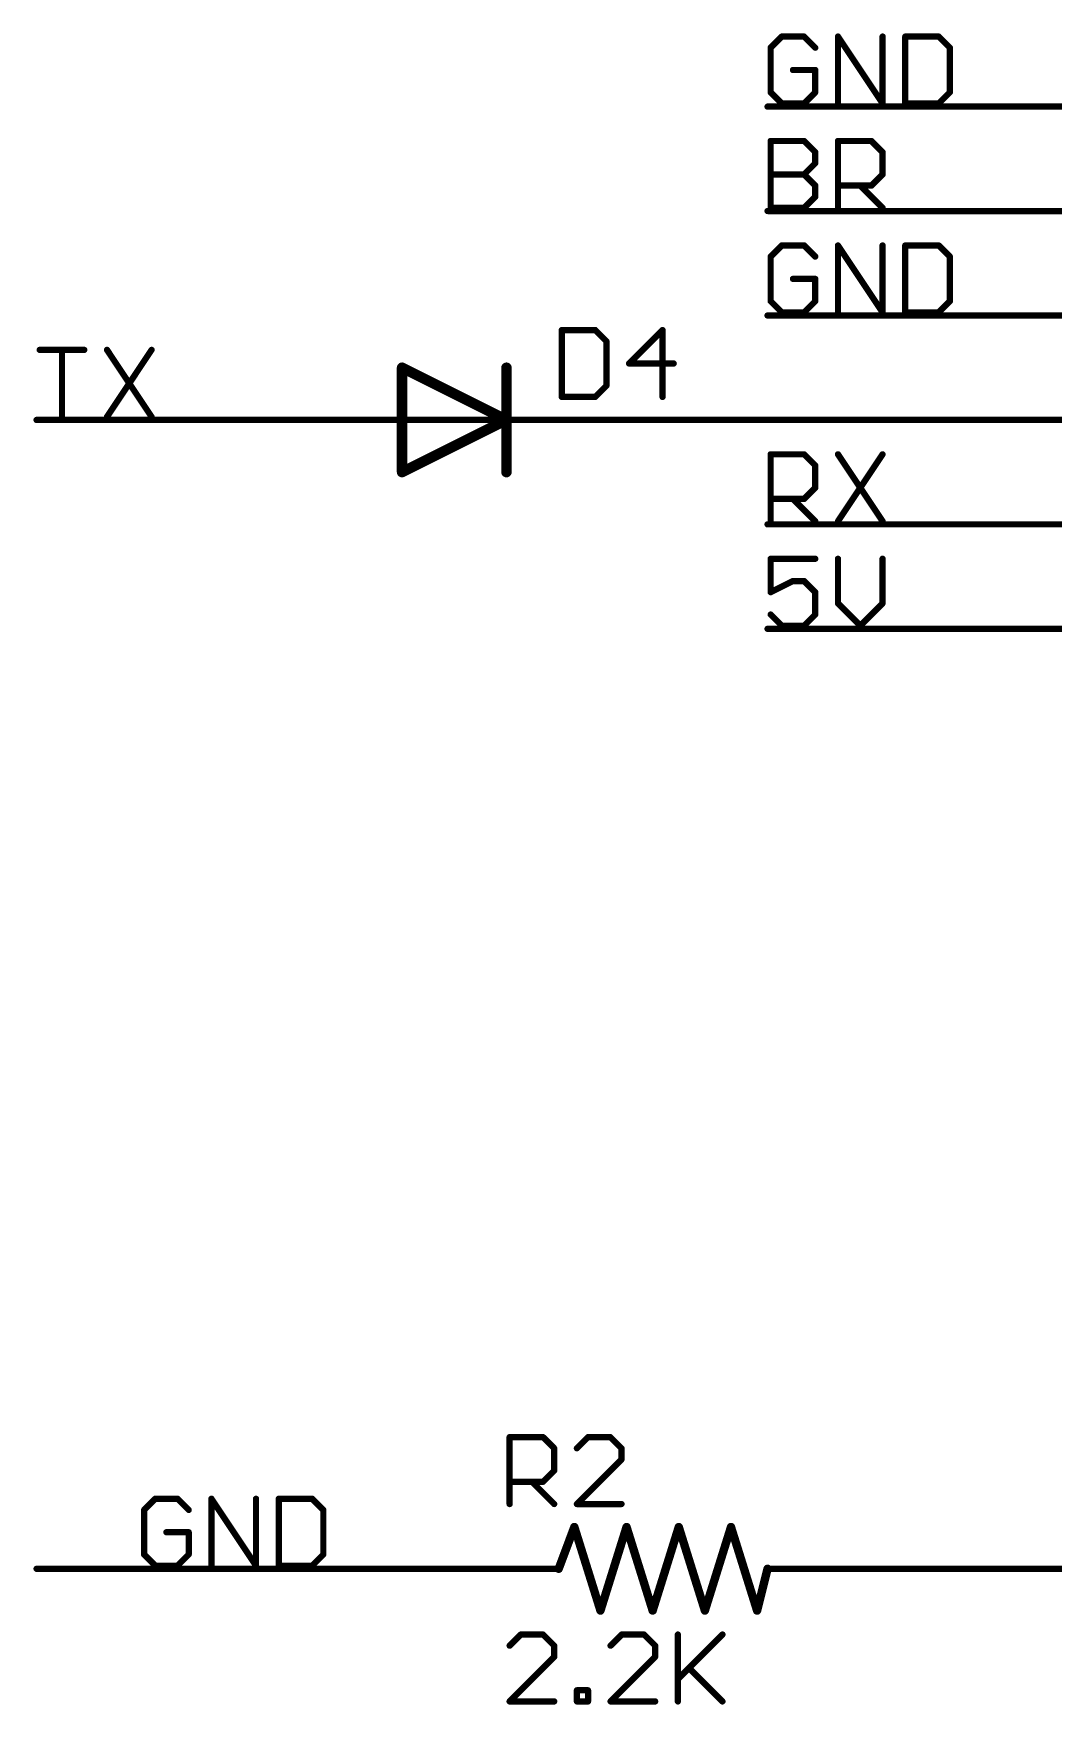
# Model space of a CAD drawing. Extents: x -31 to 132, y -11 to 79.
# Drawn here: x 73.58 to 98.4, y -10.92 to 29.72 of the extents above; entities that cross this region are included whole.
import ezdxf

# ---------------------------------------------------------------- set-up
doc = ezdxf.new("R2010")
doc.units = 0
for name, color, linetype in [('91', 82, 'CONTINUOUS'), ('94', 22, 'CONTINUOUS'), ('95', 253, 'CONTINUOUS'), ('96', 253, 'CONTINUOUS')]:
    doc.layers.add(name, color=color, linetype=linetype)

msp = doc.modelspace()

# ---------------------------------------------------------------- linework, layer by layer
at = {"layer": '91', "const_width": 0.1524}
for points in [[(91.44, 27.94), (114.3, 27.94)], [(114.3, 25.4), (91.44, 25.4)], [(114.3, 22.86), (91.44, 22.86)], [(81.28, 20.32), (73.66, 20.32)], [(114.3, 20.32), (86.36, 20.32)], [(91.44, 17.78), (114.3, 17.78)], [(91.44, 15.24), (114.3, 15.24)], [(83.82, -7.62), (73.66, -7.62)], [(116.84, -7.62), (93.98, -7.62)]]:
    msp.add_lwpolyline(points, dxfattribs=at)
at = {"layer": '91', "const_width": 0.0762}
for points in [[(91.44, 27.9781, 1), (91.44, 27.9019)], [(91.44, 25.4381, 1), (91.44, 25.3619)], [(91.44, 22.8981, 1), (91.44, 22.8219)], [(73.66, 20.3581, 1), (73.66, 20.2819)], [(81.28, 20.2819, 1), (81.28, 20.3581)], [(86.36, 20.3581, 1), (86.36, 20.2819)], [(91.44, 17.8181, 1), (91.44, 17.7419)], [(91.44, 15.2781, 1), (91.44, 15.2019)], [(73.66, -7.5819, 1), (73.66, -7.6581)], [(83.82, -7.6581, 1), (83.82, -7.5819)], [(93.98, -7.5819, 1), (93.98, -7.6581)]]:
    msp.add_lwpolyline(points, format="xyb", dxfattribs=at)
at = {"layer": '94'}
for points, const_width in [([(85.09, 20.32), (82.55, 21.59)], 0.254), ([(82.55, 21.59), (82.55, 19.05)], 0.254), ([(85.09, 21.59), (85.09, 20.32)], 0.254), ([(81.28, 20.32), (83.82, 20.32)], 0.1524), ([(82.55, 19.05), (85.09, 20.32)], 0.254), ([(86.36, 20.32), (83.82, 20.32)], 0.1524), ([(85.09, 20.32), (85.09, 19.05)], 0.254), ([(86.36, -7.62), (86.741, -6.604)], 0.2032), ([(86.741, -6.604), (87.376, -8.636)], 0.2032), ([(87.376, -8.636), (88.011, -6.604)], 0.2032), ([(88.011, -6.604), (88.646, -8.636)], 0.2032), ([(88.646, -8.636), (89.281, -6.604)], 0.2032), ([(89.281, -6.604), (89.916, -8.636)], 0.2032), ([(89.916, -8.636), (90.551, -6.604)], 0.2032), ([(90.551, -6.604), (91.186, -8.636)], 0.2032), ([(83.82, -7.62), (86.36, -7.62)], 0.1524), ([(91.186, -8.636), (91.44, -7.62)], 0.2032), ([(93.98, -7.62), (91.44, -7.62)], 0.1524)]:
    msp.add_lwpolyline(points, dxfattribs=dict(at, const_width=const_width))
for points, const_width in [([(82.5784, 21.6468, 1), (82.5216, 21.5332)], 0.127), ([(82.6135, 21.59, 1), (82.4865, 21.59)], 0.127), ([(85.1535, 21.59, 1), (85.0265, 21.59)], 0.127), ([(81.28, 20.3581, 1), (81.28, 20.2819)], 0.0762), ([(83.82, 20.3581, 1), (83.82, 20.2819)], 0.0762), ([(83.82, 20.2819, 1), (83.82, 20.3581)], 0.0762), ([(85.1535, 20.32, 1), (85.0265, 20.32)], 0.127), ([(85.0265, 20.32, 1), (85.1535, 20.32)], 0.127), ([(85.1184, 20.2632, 1), (85.0616, 20.3768)], 0.127), ([(85.0616, 20.2632, 1), (85.1184, 20.3768)], 0.127), ([(86.36, 20.2819, 1), (86.36, 20.3581)], 0.0762), ([(82.5216, 19.1068, 1), (82.5784, 18.9932)], 0.127), ([(82.4865, 19.05, 1), (82.6135, 19.05)], 0.127), ([(85.0265, 19.05, 1), (85.1535, 19.05)], 0.127), ([(86.7895, -6.5888, 1), (86.6925, -6.6192)], 0.1016), ([(86.7886, -6.6218, 1), (86.6934, -6.5862)], 0.1016), ([(88.0595, -6.5888, 1), (87.9625, -6.6192)], 0.1016), ([(88.0595, -6.6192, 1), (87.9625, -6.5888)], 0.1016), ([(89.3295, -6.5888, 1), (89.2325, -6.6192)], 0.1016), ([(89.3295, -6.6192, 1), (89.2325, -6.5888)], 0.1016), ([(90.5995, -6.5888, 1), (90.5025, -6.6192)], 0.1016), ([(90.5995, -6.6192, 1), (90.5025, -6.5888)], 0.1016), ([(83.82, -7.5819, 1), (83.82, -7.6581)], 0.0762), ([(86.3124, -7.6022, 1), (86.4076, -7.6378)], 0.1016), ([(86.36, -7.6581, 1), (86.36, -7.5819)], 0.0762), ([(91.4893, -7.6323, 1), (91.3907, -7.6077)], 0.1016), ([(91.44, -7.5819, 1), (91.44, -7.6581)], 0.0762), ([(93.98, -7.6581, 1), (93.98, -7.5819)], 0.0762), ([(87.3275, -8.6208, 1), (87.4245, -8.6512)], 0.1016), ([(87.3275, -8.6512, 1), (87.4245, -8.6208)], 0.1016), ([(88.5975, -8.6208, 1), (88.6945, -8.6512)], 0.1016), ([(88.5975, -8.6512, 1), (88.6945, -8.6208)], 0.1016), ([(89.8675, -8.6208, 1), (89.9645, -8.6512)], 0.1016), ([(89.8675, -8.6512, 1), (89.9645, -8.6208)], 0.1016), ([(91.1367, -8.6237, 1), (91.2353, -8.6483)], 0.1016), ([(91.1375, -8.6512, 1), (91.2345, -8.6208)], 0.1016)]:
    msp.add_lwpolyline(points, format="xyb", dxfattribs=dict(at, const_width=const_width))
at = {"layer": '95', "const_width": 0.1524}
for points in [[(91.7874, 29.6432), (91.5162, 29.372)], [(92.3297, 29.6432), (91.7874, 29.6432)], [(92.6009, 29.372), (92.3297, 29.6432)], [(93.1534, 28.0162), (93.1534, 29.6432)], [(93.1534, 29.6432), (94.238, 28.0162)], [(94.238, 28.0162), (94.238, 29.6432)], [(94.7905, 29.6432), (94.7905, 28.0162)], [(95.604, 29.6432), (94.7905, 29.6432)], [(95.8752, 29.372), (95.604, 29.6432)], [(91.5162, 29.372), (91.5162, 28.2874)], [(95.8752, 28.2874), (95.8752, 29.372)], [(92.6009, 28.8297), (92.0585, 28.8297)], [(92.6009, 28.2874), (92.6009, 28.8297)], [(91.5162, 28.2874), (91.7874, 28.0162)], [(91.7874, 28.0162), (92.3297, 28.0162)], [(92.3297, 28.0162), (92.6009, 28.2874)], [(94.7905, 28.0162), (95.604, 28.0162)], [(95.604, 28.0162), (95.8752, 28.2874)], [(91.5162, 25.4762), (91.5162, 27.1032)], [(91.5162, 27.1032), (92.3297, 27.1032)], [(92.3297, 27.1032), (92.6009, 26.832)], [(92.6009, 26.832), (92.6009, 26.5609)], [(93.1534, 25.4762), (93.1534, 27.1032)], [(93.1534, 27.1032), (93.9669, 27.1032)], [(93.9669, 27.1032), (94.238, 26.832)], [(94.238, 26.832), (94.238, 26.2897)], [(92.6009, 26.5609), (92.3297, 26.2897)], [(91.5162, 26.2897), (92.3297, 26.2897)], [(92.3297, 26.2897), (92.6009, 26.0185)], [(92.6009, 26.0185), (92.6009, 25.7474)], [(93.9669, 26.0185), (93.1534, 26.0185)], [(93.6957, 26.0185), (94.238, 25.4762)], [(94.238, 26.2897), (93.9669, 26.0185)], [(92.6009, 25.7474), (92.3297, 25.4762)], [(92.3297, 25.4762), (91.5162, 25.4762)], [(91.7874, 24.5632), (91.5162, 24.292)], [(92.3297, 24.5632), (91.7874, 24.5632)], [(92.6009, 24.292), (92.3297, 24.5632)], [(93.1534, 22.9362), (93.1534, 24.5632)], [(93.1534, 24.5632), (94.238, 22.9362)], [(94.238, 22.9362), (94.238, 24.5632)], [(94.7905, 24.5632), (94.7905, 22.9362)], [(95.604, 24.5632), (94.7905, 24.5632)], [(95.8752, 24.292), (95.604, 24.5632)], [(91.5162, 24.292), (91.5162, 23.2074)], [(95.8752, 23.2074), (95.8752, 24.292)], [(92.6009, 23.7497), (92.0585, 23.7497)], [(92.6009, 23.2074), (92.6009, 23.7497)], [(91.5162, 23.2074), (91.7874, 22.9362)], [(92.3297, 22.9362), (92.6009, 23.2074)], [(95.604, 22.9362), (95.8752, 23.2074)], [(91.7874, 22.9362), (92.3297, 22.9362)], [(94.7905, 22.9362), (95.604, 22.9362)], [(86.4362, 22.5058), (86.4362, 20.8788)], [(87.2497, 22.5058), (86.4362, 22.5058)], [(87.5209, 22.2346), (87.2497, 22.5058)], [(88.8869, 22.5058), (88.0734, 21.6923)], [(88.8869, 20.8788), (88.8869, 22.5058)], [(73.7362, 22.0232), (74.8209, 22.0232)], [(74.2785, 20.3962), (74.2785, 22.0232)], [(75.3734, 22.0232), (76.458, 20.3962)], [(76.458, 22.0232), (75.3734, 20.3962)], [(87.5209, 21.15), (87.5209, 22.2346)], [(88.0734, 21.6923), (89.158, 21.6923)], [(87.2497, 20.8788), (87.5209, 21.15)], [(86.4362, 20.8788), (87.2497, 20.8788)], [(91.5162, 17.8562), (91.5162, 19.4832)], [(91.5162, 19.4832), (92.3297, 19.4832)], [(92.3297, 19.4832), (92.6009, 19.212)], [(93.1534, 19.4832), (94.238, 17.8562)], [(94.238, 19.4832), (93.1534, 17.8562)], [(92.6009, 19.212), (92.6009, 18.6697)], [(92.6009, 18.6697), (92.3297, 18.3985)], [(92.3297, 18.3985), (91.5162, 18.3985)], [(92.0585, 18.3985), (92.6009, 17.8562)], [(92.6009, 16.9432), (91.5162, 16.9432)], [(91.5162, 16.9432), (91.5162, 16.1297)], [(93.1534, 16.9432), (93.1534, 15.8585)], [(94.238, 15.8585), (94.238, 16.9432)], [(91.5162, 16.1297), (92.0585, 16.4009)], [(92.0585, 16.4009), (92.3297, 16.4009)], [(92.3297, 16.4009), (92.6009, 16.1297)], [(92.6009, 16.1297), (92.6009, 15.5874)], [(93.1534, 15.8585), (93.6957, 15.3162)], [(93.6957, 15.3162), (94.238, 15.8585)], [(91.7874, 15.3162), (91.5162, 15.5874)], [(92.6009, 15.5874), (92.3297, 15.3162)], [(92.3297, 15.3162), (91.7874, 15.3162)], [(85.1662, -6.0452), (85.1662, -4.4182)], [(85.1662, -4.4182), (85.9797, -4.4182)], [(85.9797, -4.4182), (86.2509, -4.6894)], [(87.0745, -4.4182), (86.8034, -4.6894)], [(87.6168, -4.4182), (87.0745, -4.4182)], [(87.888, -4.6894), (87.6168, -4.4182)], [(86.2509, -4.6894), (86.2509, -5.2317)], [(87.888, -4.9605), (87.888, -4.6894)], [(86.2509, -5.2317), (85.9797, -5.5029)], [(86.8034, -6.0452), (87.888, -4.9605)], [(85.9797, -5.5029), (85.1662, -5.5029)], [(85.7085, -5.5029), (86.2509, -6.0452)], [(76.5474, -5.9168), (76.2762, -6.188)], [(77.0897, -5.9168), (76.5474, -5.9168)], [(77.3609, -6.188), (77.0897, -5.9168)], [(77.9134, -7.5438), (77.9134, -5.9168)], [(77.9134, -5.9168), (78.998, -7.5438)], [(78.998, -7.5438), (78.998, -5.9168)], [(79.5505, -5.9168), (79.5505, -7.5438)], [(80.364, -5.9168), (79.5505, -5.9168)], [(80.6352, -6.188), (80.364, -5.9168)], [(87.888, -6.0452), (86.8034, -6.0452)], [(76.2762, -6.188), (76.2762, -7.2726)], [(80.6352, -7.2726), (80.6352, -6.188)], [(77.3609, -6.7303), (76.8185, -6.7303)], [(77.3609, -7.2726), (77.3609, -6.7303)], [(76.2762, -7.2726), (76.5474, -7.5438)], [(77.0897, -7.5438), (77.3609, -7.2726)], [(80.364, -7.5438), (80.6352, -7.2726)], [(76.5474, -7.5438), (77.0897, -7.5438)], [(79.5505, -7.5438), (80.364, -7.5438)]]:
    msp.add_lwpolyline(points, dxfattribs=at)
at = {"layer": '95', "const_width": 0.0762}
for points in [[(91.7874, 29.6813, 1), (91.7874, 29.6051)], [(91.8143, 29.6162, 1), (91.7604, 29.6701)], [(92.3566, 29.6701, 1), (92.3028, 29.6162)], [(92.3297, 29.6051, 1), (92.3297, 29.6813)], [(93.1915, 29.6432, 1), (93.1153, 29.6432)], [(93.1851, 29.6643, 1), (93.1217, 29.6221)], [(94.2761, 29.6432, 1), (94.1999, 29.6432)], [(94.8286, 29.6432, 1), (94.7524, 29.6432)], [(94.7905, 29.6813, 1), (94.7905, 29.6051)], [(95.6309, 29.6701, 1), (95.5771, 29.6162)], [(95.604, 29.6051, 1), (95.604, 29.6813)], [(91.5543, 29.372, 1), (91.4781, 29.372)], [(91.4893, 29.399, 1), (91.5431, 29.3451)], [(92.5739, 29.3451, 1), (92.6278, 29.399)], [(95.9133, 29.372, 1), (95.8371, 29.372)], [(95.8482, 29.3451, 1), (95.9021, 29.399)], [(92.0585, 28.8678, 1), (92.0585, 28.7916)], [(92.639, 28.8297, 1), (92.5628, 28.8297)], [(92.6009, 28.7916, 1), (92.6009, 28.8678)], [(91.5431, 28.3143, 1), (91.4893, 28.2604)], [(91.4781, 28.2874, 1), (91.5543, 28.2874)], [(91.7874, 28.0543, 1), (91.7874, 27.9781)], [(91.7604, 27.9893, 1), (91.8143, 28.0431)], [(92.3028, 28.0431, 1), (92.3566, 27.9893)], [(92.3297, 27.9781, 1), (92.3297, 28.0543)], [(92.5628, 28.2874, 1), (92.639, 28.2874)], [(92.6278, 28.2604, 1), (92.5739, 28.3143)], [(93.1153, 28.0162, 1), (93.1915, 28.0162)], [(94.1999, 28.0162, 1), (94.2761, 28.0162)], [(94.2063, 27.9951, 1), (94.2697, 28.0373)], [(94.7905, 28.0543, 1), (94.7905, 27.9781)], [(94.7524, 28.0162, 1), (94.8286, 28.0162)], [(95.5771, 28.0431, 1), (95.6309, 27.9893)], [(95.604, 27.9781, 1), (95.604, 28.0543)], [(95.8371, 28.2874, 1), (95.9133, 28.2874)], [(95.9021, 28.2604, 1), (95.8482, 28.3143)], [(91.5543, 27.1032, 1), (91.4781, 27.1032)], [(91.5162, 27.1413, 1), (91.5162, 27.0651)], [(92.3566, 27.1301, 1), (92.3028, 27.0762)], [(92.3297, 27.0651, 1), (92.3297, 27.1413)], [(92.639, 26.832, 1), (92.5628, 26.832)], [(92.5739, 26.8051, 1), (92.6278, 26.859)], [(93.1915, 27.1032, 1), (93.1153, 27.1032)], [(93.1534, 27.1413, 1), (93.1534, 27.0651)], [(93.9938, 27.1301, 1), (93.9399, 27.0762)], [(93.9669, 27.0651, 1), (93.9669, 27.1413)], [(94.2761, 26.832, 1), (94.1999, 26.832)], [(94.2111, 26.8051, 1), (94.265, 26.859)], [(92.5628, 26.5609, 1), (92.639, 26.5609)], [(92.6278, 26.5339, 1), (92.5739, 26.5878)], [(91.5162, 26.3278, 1), (91.5162, 26.2516)], [(92.3566, 26.3166, 1), (92.3028, 26.2628)], [(92.3028, 26.3166, 1), (92.3566, 26.2628)], [(92.3297, 26.2516, 1), (92.3297, 26.3278)], [(92.639, 26.0185, 1), (92.5628, 26.0185)], [(92.5739, 25.9916, 1), (92.6278, 26.0455)], [(93.1534, 26.0566, 1), (93.1534, 25.9804)], [(93.7226, 26.0455, 1), (93.6687, 25.9916)], [(93.9399, 26.0455, 1), (93.9938, 25.9916)], [(93.9669, 25.9804, 1), (93.9669, 26.0566)], [(94.1999, 26.2897, 1), (94.2761, 26.2897)], [(94.265, 26.2628, 1), (94.2111, 26.3166)], [(92.5628, 25.7474, 1), (92.639, 25.7474)], [(92.6278, 25.7204, 1), (92.5739, 25.7743)], [(91.5162, 25.5143, 1), (91.5162, 25.4381)], [(91.4781, 25.4762, 1), (91.5543, 25.4762)], [(92.3028, 25.5031, 1), (92.3566, 25.4493)], [(92.3297, 25.4381, 1), (92.3297, 25.5143)], [(93.1153, 25.4762, 1), (93.1915, 25.4762)], [(94.2111, 25.4493, 1), (94.265, 25.5031)], [(91.7874, 24.6013, 1), (91.7874, 24.5251)], [(91.8143, 24.5362, 1), (91.7604, 24.5901)], [(92.3566, 24.5901, 1), (92.3028, 24.5362)], [(92.3297, 24.5251, 1), (92.3297, 24.6013)], [(93.1915, 24.5632, 1), (93.1153, 24.5632)], [(93.1851, 24.5843, 1), (93.1217, 24.5421)], [(94.2761, 24.5632, 1), (94.1999, 24.5632)], [(94.8286, 24.5632, 1), (94.7524, 24.5632)], [(94.7905, 24.6013, 1), (94.7905, 24.5251)], [(95.6309, 24.5901, 1), (95.5771, 24.5362)], [(95.604, 24.5251, 1), (95.604, 24.6013)], [(91.5543, 24.292, 1), (91.4781, 24.292)], [(91.4893, 24.319, 1), (91.5431, 24.2651)], [(92.5739, 24.2651, 1), (92.6278, 24.319)], [(95.9133, 24.292, 1), (95.8371, 24.292)], [(95.8482, 24.2651, 1), (95.9021, 24.319)], [(92.0585, 23.7878, 1), (92.0585, 23.7116)], [(92.639, 23.7497, 1), (92.5628, 23.7497)], [(92.6009, 23.7116, 1), (92.6009, 23.7878)], [(91.5431, 23.2343, 1), (91.4893, 23.1804)], [(91.4781, 23.2074, 1), (91.5543, 23.2074)], [(92.5628, 23.2074, 1), (92.639, 23.2074)], [(92.6278, 23.1804, 1), (92.5739, 23.2343)], [(95.8371, 23.2074, 1), (95.9133, 23.2074)], [(95.9021, 23.1804, 1), (95.8482, 23.2343)], [(91.7874, 22.9743, 1), (91.7874, 22.8981)], [(91.7604, 22.9093, 1), (91.8143, 22.9631)], [(92.3028, 22.9631, 1), (92.3566, 22.9093)], [(92.3297, 22.8981, 1), (92.3297, 22.9743)], [(93.1153, 22.9362, 1), (93.1915, 22.9362)], [(94.1999, 22.9362, 1), (94.2761, 22.9362)], [(94.2063, 22.9151, 1), (94.2697, 22.9573)], [(94.7905, 22.9743, 1), (94.7905, 22.8981)], [(94.7524, 22.9362, 1), (94.8286, 22.9362)], [(95.5771, 22.9631, 1), (95.6309, 22.9093)], [(95.604, 22.8981, 1), (95.604, 22.9743)], [(86.4743, 22.5058, 1), (86.3981, 22.5058)], [(86.4362, 22.5439, 1), (86.4362, 22.4677)], [(87.2766, 22.5327, 1), (87.2228, 22.4788)], [(87.2497, 22.4677, 1), (87.2497, 22.5439)], [(88.925, 22.5058, 1), (88.8488, 22.5058)], [(88.9138, 22.4788, 1), (88.8599, 22.5327)], [(73.7362, 22.0613, 1), (73.7362, 21.9851)], [(74.3166, 22.0232, 1), (74.2404, 22.0232)], [(74.8209, 21.9851, 1), (74.8209, 22.0613)], [(75.4051, 22.0443, 1), (75.3417, 22.0021)], [(76.4897, 22.0021, 1), (76.4263, 22.0443)], [(87.559, 22.2346, 1), (87.4828, 22.2346)], [(87.4939, 22.2077, 1), (87.5478, 22.2616)], [(88.0734, 21.7304, 1), (88.0734, 21.6542)], [(88.0464, 21.7192, 1), (88.1003, 21.6654)], [(89.158, 21.6542, 1), (89.158, 21.7304)], [(87.4828, 21.15, 1), (87.559, 21.15)], [(87.5478, 21.123, 1), (87.4939, 21.1769)], [(86.4362, 20.9169, 1), (86.4362, 20.8407)], [(86.3981, 20.8788, 1), (86.4743, 20.8788)], [(87.2228, 20.9057, 1), (87.2766, 20.8519)], [(87.2497, 20.8407, 1), (87.2497, 20.9169)], [(88.8488, 20.8788, 1), (88.925, 20.8788)], [(74.2404, 20.3962, 1), (74.3166, 20.3962)], [(75.3417, 20.4173, 1), (75.4051, 20.3751)], [(76.4263, 20.3751, 1), (76.4897, 20.4173)], [(91.5543, 19.4832, 1), (91.4781, 19.4832)], [(91.5162, 19.5213, 1), (91.5162, 19.4451)], [(92.3566, 19.5101, 1), (92.3028, 19.4562)], [(92.3297, 19.4451, 1), (92.3297, 19.5213)], [(93.1851, 19.5043, 1), (93.1217, 19.4621)], [(94.2697, 19.4621, 1), (94.2063, 19.5043)], [(92.639, 19.212, 1), (92.5628, 19.212)], [(92.5739, 19.1851, 1), (92.6278, 19.239)], [(92.5628, 18.6697, 1), (92.639, 18.6697)], [(92.6278, 18.6428, 1), (92.5739, 18.6966)], [(91.5162, 18.4366, 1), (91.5162, 18.3604)], [(92.0855, 18.4255, 1), (92.0316, 18.3716)], [(92.3028, 18.4255, 1), (92.3566, 18.3716)], [(92.3297, 18.3604, 1), (92.3297, 18.4366)], [(91.4781, 17.8562, 1), (91.5543, 17.8562)], [(92.5739, 17.8293, 1), (92.6278, 17.8831)], [(93.1217, 17.8773, 1), (93.1851, 17.8351)], [(94.2063, 17.8351, 1), (94.2697, 17.8773)], [(91.5162, 16.9813, 1), (91.5162, 16.9051)], [(91.5543, 16.9432, 1), (91.4781, 16.9432)], [(92.6009, 16.9051, 1), (92.6009, 16.9813)], [(93.1915, 16.9432, 1), (93.1153, 16.9432)], [(94.2761, 16.9432, 1), (94.1999, 16.9432)], [(92.0585, 16.439, 1), (92.0585, 16.3628)], [(92.0756, 16.3668, 1), (92.0415, 16.4349)], [(92.3566, 16.4278, 1), (92.3028, 16.3739)], [(92.3297, 16.3628, 1), (92.3297, 16.439)], [(91.4992, 16.1638, 1), (91.5332, 16.0956)], [(91.4781, 16.1297, 1), (91.5543, 16.1297)], [(92.639, 16.1297, 1), (92.5628, 16.1297)], [(92.5739, 16.1028, 1), (92.6278, 16.1566)], [(93.1803, 15.8855, 1), (93.1264, 15.8316)], [(93.1153, 15.8585, 1), (93.1915, 15.8585)], [(94.1999, 15.8585, 1), (94.2761, 15.8585)], [(94.265, 15.8316, 1), (94.2111, 15.8855)], [(91.5431, 15.6143, 1), (91.4893, 15.5604)], [(92.5628, 15.5874, 1), (92.639, 15.5874)], [(92.6278, 15.5604, 1), (92.5739, 15.6143)], [(91.7874, 15.3543, 1), (91.7874, 15.2781)], [(91.7604, 15.2893, 1), (91.8143, 15.3431)], [(92.3028, 15.3431, 1), (92.3566, 15.2893)], [(92.3297, 15.2781, 1), (92.3297, 15.3543)], [(93.6687, 15.3431, 1), (93.7226, 15.2893)], [(93.6687, 15.2893, 1), (93.7226, 15.3431)], [(85.2043, -4.4182, 1), (85.1281, -4.4182)], [(85.1662, -4.3801, 1), (85.1662, -4.4563)], [(86.0066, -4.3913, 1), (85.9528, -4.4452)], [(85.9797, -4.4563, 1), (85.9797, -4.3801)], [(87.0745, -4.3801, 1), (87.0745, -4.4563)], [(87.1015, -4.4452, 1), (87.0476, -4.3913)], [(87.6438, -4.3913, 1), (87.5899, -4.4452)], [(87.6168, -4.4563, 1), (87.6168, -4.3801)], [(86.289, -4.6894, 1), (86.2128, -4.6894)], [(86.2239, -4.7163, 1), (86.2778, -4.6624)], [(86.7764, -4.6624, 1), (86.8303, -4.7163)], [(87.9261, -4.6894, 1), (87.8499, -4.6894)], [(87.8611, -4.7163, 1), (87.915, -4.6624)], [(86.2128, -5.2317, 1), (86.289, -5.2317)], [(86.2778, -5.2586, 1), (86.2239, -5.2048)], [(87.8499, -4.9605, 1), (87.9261, -4.9605)], [(87.915, -4.9875, 1), (87.8611, -4.9336)], [(85.1662, -5.4648, 1), (85.1662, -5.541)], [(85.7355, -5.4759, 1), (85.6816, -5.5298)], [(85.9528, -5.4759, 1), (86.0066, -5.5298)], [(85.9797, -5.541, 1), (85.9797, -5.4648)], [(76.5474, -5.8787, 1), (76.5474, -5.9549)], [(76.5743, -5.9438, 1), (76.5204, -5.8899)], [(77.1166, -5.8899, 1), (77.0628, -5.9438)], [(77.0897, -5.9549, 1), (77.0897, -5.8787)], [(77.9515, -5.9168, 1), (77.8753, -5.9168)], [(77.9451, -5.8957, 1), (77.8817, -5.9379)], [(79.0361, -5.9168, 1), (78.9599, -5.9168)], [(79.5886, -5.9168, 1), (79.5124, -5.9168)], [(79.5505, -5.8787, 1), (79.5505, -5.9549)], [(80.3909, -5.8899, 1), (80.3371, -5.9438)], [(80.364, -5.9549, 1), (80.364, -5.8787)], [(85.1281, -6.0452, 1), (85.2043, -6.0452)], [(86.2239, -6.0721, 1), (86.2778, -6.0183)], [(86.8034, -6.0071, 1), (86.8034, -6.0833)], [(86.7764, -6.0183, 1), (86.8303, -6.0721)], [(87.888, -6.0833, 1), (87.888, -6.0071)], [(76.3143, -6.188, 1), (76.2381, -6.188)], [(76.2493, -6.161, 1), (76.3031, -6.2149)], [(77.3339, -6.2149, 1), (77.3878, -6.161)], [(80.6733, -6.188, 1), (80.5971, -6.188)], [(80.6082, -6.2149, 1), (80.6621, -6.161)], [(76.8185, -6.6922, 1), (76.8185, -6.7684)], [(77.399, -6.7303, 1), (77.3228, -6.7303)], [(77.3609, -6.7684, 1), (77.3609, -6.6922)], [(76.3031, -7.2457, 1), (76.2493, -7.2996)], [(76.2381, -7.2726, 1), (76.3143, -7.2726)], [(77.3228, -7.2726, 1), (77.399, -7.2726)], [(77.3878, -7.2996, 1), (77.3339, -7.2457)], [(80.5971, -7.2726, 1), (80.6733, -7.2726)], [(80.6621, -7.2996, 1), (80.6082, -7.2457)], [(76.5474, -7.5057, 1), (76.5474, -7.5819)], [(76.5204, -7.5707, 1), (76.5743, -7.5169)], [(77.0628, -7.5169, 1), (77.1166, -7.5707)], [(77.0897, -7.5819, 1), (77.0897, -7.5057)], [(77.8753, -7.5438, 1), (77.9515, -7.5438)], [(78.9599, -7.5438, 1), (79.0361, -7.5438)], [(78.9663, -7.5649, 1), (79.0297, -7.5227)], [(79.5505, -7.5057, 1), (79.5505, -7.5819)], [(79.5124, -7.5438, 1), (79.5886, -7.5438)], [(80.3371, -7.5169, 1), (80.3909, -7.5707)], [(80.364, -7.5819, 1), (80.364, -7.5057)]]:
    msp.add_lwpolyline(points, format="xyb", dxfattribs=at)
at = {"layer": '96', "const_width": 0.1524}
for points in [[(85.4374, -9.2188), (85.1662, -9.49)], [(85.9797, -9.2188), (85.4374, -9.2188)], [(86.2509, -9.49), (85.9797, -9.2188)], [(87.8931, -9.2188), (87.6219, -9.49)], [(88.4354, -9.2188), (87.8931, -9.2188)], [(88.7066, -9.49), (88.4354, -9.2188)], [(89.2591, -9.2188), (89.2591, -10.8458)], [(89.2591, -10.3035), (90.3438, -9.2188)], [(85.1662, -10.8458), (86.2509, -9.7611)], [(86.2509, -9.7611), (86.2509, -9.49)], [(87.6219, -10.8458), (88.7066, -9.7611)], [(88.7066, -9.7611), (88.7066, -9.49)], [(89.5303, -10.0323), (90.3438, -10.8458)], [(86.8034, -10.8458), (86.8034, -10.5746)], [(86.8034, -10.5746), (87.0745, -10.5746)], [(87.0745, -10.5746), (87.0745, -10.8458)], [(86.2509, -10.8458), (85.1662, -10.8458)], [(87.0745, -10.8458), (86.8034, -10.8458)], [(88.7066, -10.8458), (87.6219, -10.8458)]]:
    msp.add_lwpolyline(points, dxfattribs=at)
at = {"layer": '96', "const_width": 0.0762}
for points in [[(85.4374, -9.1807, 1), (85.4374, -9.2569)], [(85.4643, -9.2458, 1), (85.4104, -9.1919)], [(86.0066, -9.1919, 1), (85.9528, -9.2458)], [(85.9797, -9.2569, 1), (85.9797, -9.1807)], [(87.8931, -9.1807, 1), (87.8931, -9.2569)], [(87.92, -9.2458, 1), (87.8662, -9.1919)], [(88.4624, -9.1919, 1), (88.4085, -9.2458)], [(88.4354, -9.2569, 1), (88.4354, -9.1807)], [(89.2972, -9.2188, 1), (89.221, -9.2188)], [(90.3707, -9.2458, 1), (90.3168, -9.1919)], [(85.1393, -9.463, 1), (85.1931, -9.5169)], [(86.289, -9.49, 1), (86.2128, -9.49)], [(86.2128, -9.7611, 1), (86.289, -9.7611)], [(86.2239, -9.5169, 1), (86.2778, -9.463)], [(86.2778, -9.7881, 1), (86.2239, -9.7342)], [(87.595, -9.463, 1), (87.6489, -9.5169)], [(88.7447, -9.49, 1), (88.6685, -9.49)], [(88.6685, -9.7611, 1), (88.7447, -9.7611)], [(88.6797, -9.5169, 1), (88.7335, -9.463)], [(88.7335, -9.7881, 1), (88.6797, -9.7342)], [(89.5572, -10.0054, 1), (89.5033, -10.0592)], [(86.8415, -10.5746, 1), (86.7653, -10.5746)], [(86.8034, -10.5365, 1), (86.8034, -10.6127)], [(87.1126, -10.5746, 1), (87.0364, -10.5746)], [(87.0745, -10.6127, 1), (87.0745, -10.5365)], [(89.2321, -10.2765, 1), (89.286, -10.3304)], [(85.1662, -10.8077, 1), (85.1662, -10.8839)], [(85.1393, -10.8189, 1), (85.1931, -10.8727)], [(86.2509, -10.8839, 1), (86.2509, -10.8077)], [(86.8034, -10.8077, 1), (86.8034, -10.8839)], [(86.7653, -10.8458, 1), (86.8415, -10.8458)], [(87.0364, -10.8458, 1), (87.1126, -10.8458)], [(87.0745, -10.8839, 1), (87.0745, -10.8077)], [(87.6219, -10.8077, 1), (87.6219, -10.8839)], [(87.595, -10.8189, 1), (87.6489, -10.8727)], [(88.7066, -10.8839, 1), (88.7066, -10.8077)], [(89.221, -10.8458, 1), (89.2972, -10.8458)], [(90.3168, -10.8727, 1), (90.3707, -10.8189)]]:
    msp.add_lwpolyline(points, format="xyb", dxfattribs=at)

doc.saveas('drawing.dxf')
